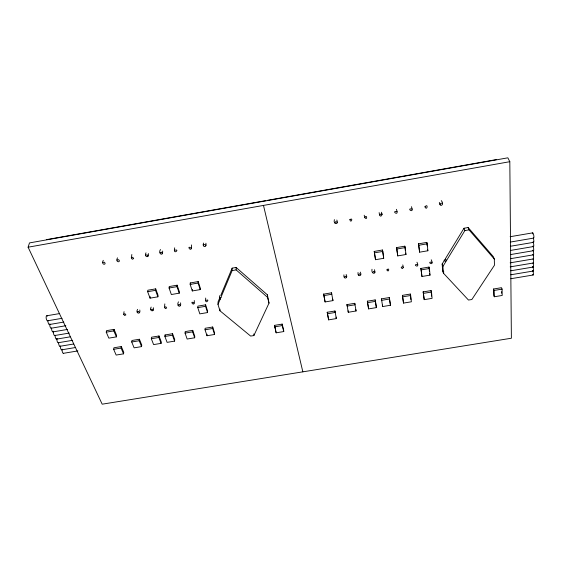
<?xml version="1.0" encoding="UTF-8"?>
<svg xmlns="http://www.w3.org/2000/svg" width="562" height="562" viewBox="0 0 562 562"><rect width="100%" height="100%" fill="white"/><g stroke="black" fill="none" stroke-linecap="round" stroke-linejoin="round"><path stroke-width="0.84" d="M374.39 269.704C376.856 274.867 370.864 274.368 371.988 269.247M217.993 304.414L232.127 270.582L232.141 268.151L236.124 267.463L267.414 294.867L269.008 303.136L253.869 335.584L250.624 336.062L219.946 310.779L217.993 304.414L218.056 301.935L219.728 297.916M379.715 215.035C384.57 210.048 380.27 221.547 379.139 212.626M219.946 310.779L219.981 309.121M220.234 299.307L219.433 298.548L219.447 295.724M102.748 262.847C102.46 264.273 105.164 264.948 105.129 263.297C104.244 259.988 101.005 265.454 103.26 260.311M214.558 334.481L214.6 332.985L212.696 327.014L205.102 328.278L205.039 329.775L206.999 335.739L214.558 334.481L212.647 328.503L212.696 327.014M403.425 267.379L402.42 268.601L401.177 267.758L402.181 266.529L403.425 267.379L402.778 264.885M207.554 312.563L207.61 311.081L205.615 304.829L197.852 306.142L197.775 307.625L199.826 313.87L207.554 312.563L205.552 306.311L205.615 304.829M206.999 335.739L207.055 334.235M117.008 260.354C116.706 261.794 119.411 262.454 119.39 260.803C118.526 257.494 115.294 262.953 117.472 257.825M205.601 300.621C211.221 297.607 204.435 306.416 205.713 298.05M203.521 243.044C201.505 247.456 207.533 248.025 205.889 243.227M123.64 314.263L124.56 315.507L125.874 314.91L124.954 313.659L123.64 314.263L124.054 311.664M200.205 289.599L200.283 288.13L198.196 281.583L190.258 282.946L190.16 284.407L192.302 290.947L200.205 289.599L198.112 283.051L198.196 281.583M131.318 257.853L132.281 259.244L133.672 258.583L132.709 257.192L131.318 257.853L131.859 254.488M194.677 337.783L194.761 336.28L192.731 330.344L185.172 331.601L185.067 333.104L187.146 339.034L194.677 337.783L192.647 331.84L192.731 330.344M194.108 303.108C188.621 299.413 195.049 308.896 194.262 300.53M137.578 309.367C134.992 313.252 140.95 315.212 139.798 310.013M192.302 290.947L192.394 289.479M139.446 312.613L138.54 311.362L137.212 311.959M146.008 252.83C143.472 256.693 149.422 258.829 148.347 253.567M191.277 248.249C185.439 244.063 192.366 254.951 191.509 244.92M148.01 256.082L147.061 254.684L145.663 255.345M151.143 307.063C148.628 310.941 154.557 312.922 153.356 307.716M153.054 310.308L152.161 309.051L150.827 309.655M178.414 301.836C175.913 306.543 181.709 308.419 180.599 302.848M160.437 249.486C157.718 253.455 163.233 257.094 162.664 251.059M162.383 253.574L161.456 252.169L160.044 252.837M174.599 341.12L174.726 339.61L172.576 333.702L165.045 334.959L164.898 336.462L167.097 342.363L174.599 341.12L172.45 335.205L172.576 333.702M179.229 293.181L179.348 291.706L177.128 285.194L169.218 286.55L169.078 288.018L171.354 294.523L179.229 293.181L177.002 286.662L177.128 285.194M164.476 307.344L165.347 308.601L166.689 307.997L165.818 306.74L164.476 307.344L164.828 303.894M174.705 247.814C172.604 256.188 180.732 248.341 174.466 250.315M161.09 343.361L161.245 341.851L159.011 335.964L151.501 337.221L151.326 338.724L153.609 344.604L161.09 343.361L158.856 337.474L159.011 335.964M178.133 305.278L179.215 304.365L180.395 305.426M157.894 296.82L158.062 295.338L155.709 288.868L147.834 290.217L147.644 291.692L150.054 298.155L157.894 296.82L155.534 290.336L155.709 288.868M203.395 245.538C203.416 244.041 205.811 244.344 205.776 245.713M150.054 298.155L150.237 296.673M141.568 346.606L141.764 345.089L139.418 339.237L131.93 340.481L131.719 341.991L134.114 347.843L141.568 346.606L139.214 340.741L139.418 339.237M219.391 298.289L219.946 297.46L221.077 297.537M123.542 353.842L123.773 352.325L121.329 346.55L113.903 347.787L113.657 349.297L116.144 355.065L123.542 353.842L121.097 348.061L121.329 346.55M116.362 336.877L116.608 335.373L114.072 329.381L106.52 330.653L106.246 332.163L108.831 338.141L116.362 336.877L113.819 330.892L114.072 329.381M28.1 247.196L29.498 242.91L507.865 157.817L509.818 161.694L511.385 338.226L102.179 404.183L28.1 247.196L509.818 161.694M220.74 295.5L232.141 268.151M445.343 258.815L463.987 228.249L468.146 227.54L493.352 256.686L494.307 259.054L494.462 265.215L471.834 299.539L468.462 300.038L443.432 273.174L442.673 270.779L442.161 264.035L444.437 260.311M443.432 273.174L442.919 266.423L464.858 230.589L469.031 229.865L494.307 259.054M46.52 239.623L265.84 200.606M267.617 200.29L496.485 159.566M232.127 270.582L236.131 269.893L267.526 297.326L269.008 303.136M374.25 251.411L382.469 250.006L382.799 251.425L383.706 258.302L375.521 259.7L374.25 251.411L375.521 259.7M396.575 247.589L404.823 246.177L405.202 247.589L405.968 254.502L397.748 255.907L396.575 247.589L397.748 255.907M418.528 243.824L426.818 242.405L427.246 243.817L427.865 250.771L419.61 252.176L418.528 243.824L419.61 252.176M147.644 291.692L155.534 290.336M169.078 288.018L177.002 286.662M190.16 284.407L198.112 283.051M374.559 252.837L382.799 251.425M396.934 249.001L405.202 247.589M418.943 245.236L427.246 243.817M46.829 315.753L59.705 313.561M510.156 236.707L532.636 232.872M47.482 320.804L62.08 318.324M510.303 242.074L533.661 238.098M510.338 246.275L533.605 242.334M49.301 324.534L63.843 322.061M51.107 328.229L65.817 325.735M510.38 250.455L533.549 246.528M420.917 268.439L429.01 267.069L429.431 268.495L430.021 275.134L421.964 276.49L420.917 268.439L421.964 276.49M52.891 331.896L67.552 329.423M510.415 254.593L533.493 250.694M197.775 307.625L205.552 306.311M421.324 269.865L429.431 268.495M54.669 335.535L69.274 333.076M510.984 258.611L533.436 254.825M323.656 294.137L331.531 292.816L332.936 300.621L325.096 301.935L323.656 294.137L325.096 301.935M56.432 339.153L70.131 336.849M510.163 262.833L533.387 258.927M106.246 332.163L113.819 330.892M323.845 295.598L331.735 294.27L331.531 292.816M58.181 342.736L72.681 340.305M510.198 266.873L533.331 262.995M59.916 346.297L73.727 343.986M510.767 270.793L533.275 267.027M61.637 349.831L75.399 347.534M510.802 274.776L533.226 271.032M346.965 304.611L354.762 303.311L355.015 304.773L347.204 306.079L346.965 304.611L348.292 312.268L356.055 310.983L354.762 303.311M367.351 301.211L375.177 299.904L375.472 301.365L376.385 307.604L368.595 308.896L367.351 301.211L368.595 308.896M382.645 306.564L381.457 298.858L389.304 297.551L390.457 305.264L382.645 306.564L382.329 305.103M402.427 295.359L410.302 294.045L410.674 295.5L411.37 301.794L403.523 303.094L402.427 295.359L403.523 303.094M423.186 291.896L431.096 290.575L431.518 292.022L432.08 298.352L424.205 299.658L423.186 291.896L424.205 299.658M63.351 353.336L77.914 350.906M131.719 341.991L139.214 340.741M151.326 338.724L158.856 337.474M164.898 336.462L172.45 335.205M185.067 333.104L192.647 331.84M205.039 329.775L212.647 328.503M367.632 302.672L375.472 301.365M389.635 299.005L381.774 300.312L381.457 298.858M402.785 296.813L410.674 295.5M423.593 293.343L431.518 292.022M510.837 278.724L533.176 275.001M327.232 312.282L334.966 310.997L336.329 318.584L328.63 319.862L327.232 312.282L328.63 319.862M113.657 349.297L121.097 348.061M327.428 313.758L335.177 312.465L334.966 310.997M274.544 325.363L282.166 324.098L283.641 330.077L283.74 331.566L276.153 332.816L274.544 325.363L276.153 332.816M493.569 289.001L501.515 287.688L502.084 289.121L502.196 295.457L494.286 296.764L493.738 295.324L493.569 289.001L494.124 290.442L494.286 296.764M274.628 326.852L282.264 325.581L282.166 324.098M494.124 290.442L502.084 289.121M442.673 270.779L443.861 272.057M417.664 264.688C411.293 263.634 420.524 269.858 416.969 262.208M397.039 211.705C390.428 210.272 399.772 217.515 396.386 209.31M432.016 262.257C425.596 261.211 434.918 267.442 431.258 259.785M412.122 209.071C405.455 207.645 414.911 214.895 411.405 206.683M439.308 202.404C439.906 208.305 444.886 204.315 441.289 200.613M442.399 203.781C441.844 202.369 439.603 203.458 440.137 204.786M468.146 227.54L469.031 229.865M463.987 228.249L464.858 230.589M165.045 334.959L165.593 336.434M190.258 282.946L190.792 284.576M343.93 274.867C342.869 279.707 348.735 278.717 346.15 274.495M346.571 277.01L345.286 276.174L344.351 277.382M442.161 264.035L442.919 266.423M334.362 219.63C332.845 224.8 339.322 225.039 336.828 220.03M337.235 222.454L335.872 221.526L334.896 222.868M358.029 272.479C357.032 277.305 362.912 276.321 360.249 272.099M360.727 274.607L359.455 273.771L358.5 274.987M427.436 249.352L427.865 250.771M429.6 273.694L430.021 275.134M374.924 272.205L373.66 271.369L372.683 272.584M364.738 217.656C367.885 221.056 366.705 213.342 364.738 217.656L364.218 215.239M405.588 253.083L405.968 254.502M381.493 212.218L382.083 214.621M282.264 325.581L283.74 331.566M263.487 205.418L302.848 371.84M383.706 258.302L382.469 250.006M390.457 305.264L389.304 297.551M376.385 307.604L375.177 299.904M355.802 309.514L356.055 310.983M348.054 310.8L348.292 312.268M336.118 317.108L336.329 318.584M332.725 299.16L332.936 300.621M410.302 294.045L410.906 299.553M404.823 246.177L405.3 250.49M426.818 242.405L427.127 245.882M429.01 267.069L429.375 271.214M431.096 290.575L431.588 296.111M267.414 294.867L267.526 297.326M253.827 333.919L253.869 335.584M501.585 291.643L501.613 293.224M236.124 267.463L236.131 269.893M55.132 335.957A2.515 0.899 80.9 0 0 55.926 338.788A2.515 0.899 80.9 0 0 56.987 338.464A2.501 0.892 81 0 0 57.331 341.724A2.501 0.892 81 0 0 58.589 342.434M63.569 353.259A2.473 0.871 81.3 0 1 62.417 352.086A2.473 0.871 81.3 0 1 62.178 349.128A2.487 0.878 81.2 0 1 61.146 349.48A2.487 0.878 81.2 0 1 60.373 346.698M51.578 328.658A2.529 0.913 80.6 0 0 52.378 331.517A2.529 0.913 80.6 0 0 53.46 331.222A2.522 0.906 80.8 0 0 53.804 334.502A2.522 0.906 80.8 0 0 55.09 335.24M51.535 327.941A2.543 0.92 80.5 0 1 50.222 327.168A2.543 0.92 80.5 0 1 49.877 323.867A2.55 0.927 80.4 0 1 48.775 324.133A2.55 0.927 80.4 0 1 47.967 321.246M60.324 345.988A2.494 0.885 81.1 0 1 59.298 345.763A2.494 0.885 81.1 0 1 58.638 343.143M47.918 320.523A2.557 0.934 80.3 0 1 46.625 319.806A2.557 0.934 80.3 0 1 46.203 316.561A2.557 0.934 80.3 0 1 47.356 316.16M532.909 254.305A2.634 0.597 80.1 0 0 533.675 253.834A2.634 0.597 80.1 0 0 532.959 250.181A2.648 0.597 80.2 0 0 533.731 249.69A2.648 0.597 80.2 0 0 533.015 246.023A2.655 0.604 80.2 0 0 533.788 245.51A2.655 0.604 80.2 0 0 533.064 241.836A2.669 0.611 80.3 0 0 533.809 241.793A2.669 0.611 80.3 0 0 533.493 238.681M532.397 233.918A2.677 0.611 80.4 0 1 533.106 233.223A2.677 0.611 80.4 0 1 533.893 236.658A2.677 0.611 80.4 0 1 533.317 237.944M533.043 258.878A2.62 0.583 80 0 1 533.563 261.744A2.62 0.583 80 0 1 533.176 262.981M532.994 262.939A2.606 0.583 79.9 0 1 533.5 266.318A2.606 0.583 79.9 0 1 532.755 266.486A2.599 0.576 79.8 0 1 533.457 270.083A2.599 0.576 79.8 0 1 532.706 270.484A2.585 0.569 79.8 0 1 533.408 274.066A2.585 0.569 79.8 0 1 532.65 274.446M533.099 254.783A2.627 0.59 80 0 1 533.619 257.663A2.627 0.59 80 0 1 533.226 258.92M386.916 269.901C388.883 273.624 389.81 266.521 386.916 269.901M424.935 206.83C427.071 211.593 428.546 202.573 424.935 206.83M444.212 260.192C446.017 263.957 447.254 256.764 444.212 260.192M349.859 219.665C350.85 224.189 353.688 216.827 349.859 219.665"/></g></svg>
